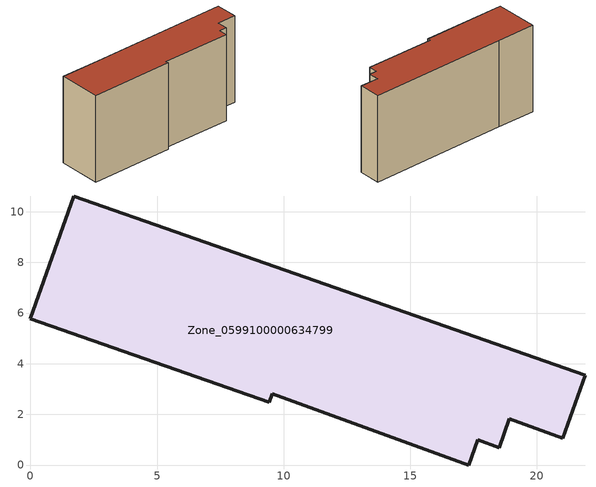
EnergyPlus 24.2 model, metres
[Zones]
Zone_0599100000634799
 floor ground (C_G): 9.43,2.49 0,5.77 1.72,10.62 6.11,9.07 21.91,3.54 21.03,1.07 18.91,1.82 18.51,0.69 17.66,0.99 17.31,0 9.54,2.81 z0
 wall outside (C_F): 0,5.77 9.43,2.49 9.54,2.81 17.31,0 17.66,0.99 18.51,0.69 18.91,1.82 21.03,1.07 21.91,3.54 6.11,9.07 1.72,10.62 0,5.77 z0:10.44
 roof outside (C_R): 21.03,1.07 21.91,3.54 6.11,9.07 1.72,10.62 0,5.77 9.43,2.49 9.54,2.81 17.31,0 17.66,0.99 18.51,0.69 18.91,1.82 z10.44
[BUILDING]
Pand.0599100000634799: North Axis=0; Terrain=City; Loads Convergence Tolerance Value=0.04; Temperature Convergence Tolerance Value=0.4; Solar Distribution=FullExterior; Maximum Number of Warmup Days=25; Minimum Number of Warmup Days=1
[Site:Location]
Rotterdam.The.Hague.AP_ZH_NLD Design_Conditions: Latitude=51.96; Longitude=4.45; Time Zone=1; Elevation=-4.5
[SITE:GROUNDTEMPERATURE:BUILDINGSURFACE]
18, 18, 18, 18, 18, 18, 18, 18, 18, 18, 18, 18
[MATERIAL] Thermal Absorptance=0.9; Solar Absorptance=0.7; Visible Absorptance=0.7
Name | Roughness | Thickness | Conductivity | Density | Specific Heat
G.TC.1946 | MediumSmooth | 0.15 | 1 | 540 | 1210
F.TC.1946 | Rough | 0.3 | 0.857143 | 1920 | 840
R.TC.1946 | MediumRough | 0.2 | 0.909091 | 1500 | 1000
[CONSTRUCTION]
C_G: G.TC.1946
C_F: F.TC.1946
C_R: R.TC.1946
[ZONE]
Zone_0599100000634799: Type=1; Multiplier=1; Ceiling Height=Autocalculate; Volume=Autocalculate; Floor Area=autocalculate; Part of Total Floor Area=Yes
[ZONEINFILTRATION:DESIGNFLOWRATE]
Infil_Zone_0599100000634799: Zone or ZoneList or Space or SpaceList=Zone_0599100000634799; Schedule=AlwaysOn; Design Flow Rate Calculation Method=Flow/Area; Flow Rate per Floor Area=0.003; Constant Term Coefficient=1; Temperature Term Coefficient=0; Velocity Term Coefficient=0; Velocity Squared Term Coefficient=0
[HVACTEMPLATE:ZONE:IDEALLOADSAIRSYSTEM]
Zone_0599100000634799: Maximum Heating Supply Air Temperature=50; Minimum Cooling Supply Air Temperature=13; Maximum Heating Supply Air Humidity Ratio=0.0156; Minimum Cooling Supply Air Humidity Ratio=0.0077; Heating Limit=NoLimit; Cooling Limit=NoLimit; Dehumidification Control Type=ConstantSensibleHeatRatio; Cooling Sensible Heat Ratio=0.7; Dehumidification Setpoint=60; Humidification Control Type=None; Humidification Setpoint=30; Outdoor Air Method=None; Outdoor Air Flow Rate per Person=0.00944; Outdoor Air Flow Rate per Zone Floor Area=0; Outdoor Air Flow Rate per Zone=0; Demand Controlled Ventilation Type=None; Outdoor Air Economizer Type=NoEconomizer; Heat Recovery Type=None; Sensible Heat Recovery Effectiveness=0.7; Latent Heat Recovery Effectiveness=0.65
[ZONECONTROL:THERMOSTAT]
ThermostatControl_Zone_0599100000634799: Zone or ZoneList=Zone_0599100000634799; Control Type Schedule=DualSetpointControlType; Control 1=Thermostat_Zone_0599100000634799; Temperature Difference Between Cutout And Setpoint=0
[THERMOSTATSETPOINT:DUALSETPOINT]
Thermostat_Zone_0599100000634799: Heating Setpoint Temperature Schedule=HeatingSetpoint_Zone_0599100000634799; Cooling Setpoint Temperature Schedule=CoolingSetpoint_Zone_0599100000634799
[SCHEDULE:COMPACT]
HeatingSetpoint_Zone_0599100000634799: Through: 12/31, For: AllDays, Until: 24:00, 21
CoolingSetpoint_Zone_0599100000634799: Through: 12/31, For: AllDays, Until: 24:00, 24
DualSetpointControlType: Through: 12/31, For: AllDays, Until: 24:00, 4
AlwaysOn: Through: 12/31, For: AllDays, Until: 24:00, 1
